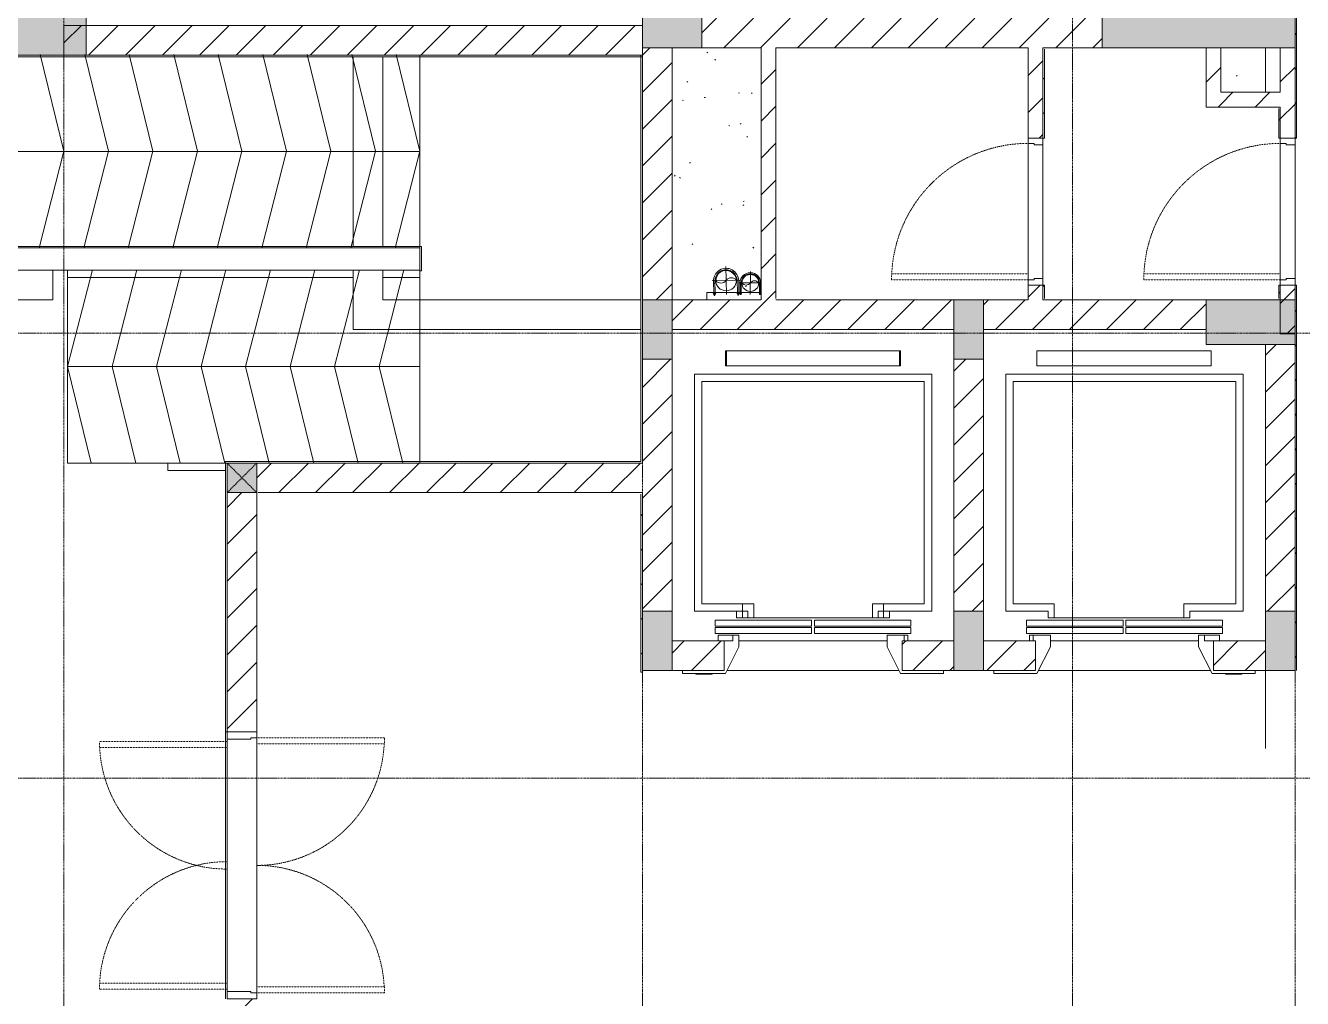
# Model space of a CAD drawing. Header units: millimetres. Extents: x 5359 to 218750, y -16347 to 109893.
# Drawn here: x 107894 to 116502, y 46951 to 53512 of the extents above; entities that cross this region are included whole.
import ezdxf

# ---------------------------------------------------------------- set-up
doc = ezdxf.new("R2010")
doc.units = ezdxf.units.MM
for name, pattern in [('Dash', [6, 3, -3]), ('Grid Line', [22.225, 12.7, -3.175, 3.175, -3.175]), ('IMPORT-CENTER _3_', [10.16, 6.35, -1.27, 1.27, -1.27]), ('IMPORT-Overhead', [3.96875, 2.38125, -1.5875]), ('NET VAN', [1.06, 0.53, -0.53])]:
    doc.linetypes.add(name, pattern=pattern)
for name, color, linetype, lineweight in [('0-1', 7, 'Continuous', 5), ('A-AREA-1', 41, 'IMPORT-Overhead', 9), ('A-CLNG-PATT', 13, 'Continuous', 9), ('A-DETL-GENF-2', 9, 'NET VAN', 9), ('A-DETL-THIN', 151, 'Continuous', 9), ('A-DOOR', 31, 'Continuous', 9), ('A-DOOR-FRAM', 31, 'Continuous', 9), ('A-FLOR', 192, 'Continuous', 9), ('A-FLOR-1', 9, 'Continuous', 9), ('A-FLOR-HRAL', 11, 'Continuous', 9), ('A-WALL', 113, 'Continuous', 9), ('A-WALL-3', 113, 'Continuous', 18), ('A-WALL-PATT-3', 111, 'Continuous', 9), ('G-IMPT', 8, 'Continuous', 9), ('G-IMPT-1', 8, 'IMPORT-CENTER _3_', 9), ('I-WALL-3', 2, 'Continuous', 18), ('M-EQPM', 50, 'Continuous', 9), ('S-COLS', 52, 'Continuous', 9), ('S-COLS-1', 253, 'Continuous', 5), ('S-COLS-2', 53, 'Continuous', 18), ('S-COLS-4', 52, 'Continuous', 18), ('S-COLS-5', 52, 'Dash', 9), ('S-COLS-HDLN', 52, 'Dash', 9), ('S-GRID-1', 1, 'Grid Line', 9)]:
    doc.layers.add(name, color=color, linetype=linetype, lineweight=lineweight)
pattern_1 = [(45, (0, 0), (-124.4508, 124.4508), [])]
pattern_2 = [(45, (0, 0), (-116.67262, 116.67262), [])]

# ---------------------------------------------------------------- blocks, each defined once
blk = doc.blocks.new('NCV_TKTC_KET CAU_rvt-1-TKCS_MB ĐỊNH VỊ CỔNG-HÀNG RÀO')
at = {"layer": 'S-COLS-1'}
for points in [[(108302.6, 53311.9), (108302.6, 53761.9), (107452.6, 53761.9), (107452.6, 53311.9)], [(115508.2, 53361.9), (116452.6, 53361.9), (116452.6, 53711.9), (115152.6, 53711.9), (115152.6, 53361.9)], [(112452.6, 53361.9), (112452.6, 53561.9), (112052.6, 53561.9), (112052.6, 53361.9)], [(112052.6, 51261.9), (112252.6, 51261.9), (112252.6, 51661.9), (112052.6, 51661.9)], [(114352.6, 51261.9), (114352.6, 51661.9), (114152.6, 51661.9), (114152.6, 51261.9), (114297.8, 51261.9)], [(116452.6, 51361.9), (116452.6, 51661.9), (115852.6, 51661.9), (115852.6, 51361.9)], [(112052.6, 49161.9), (112252.6, 49161.9), (112252.6, 49561.9), (112052.6, 49561.9)], [(114352.6, 49161.9), (114352.6, 49561.9), (114152.6, 49561.9), (114152.6, 49161.9), (114297.8, 49161.9)], [(116452.6, 49161.9), (116452.6, 49561.9), (116252.6, 49561.9), (116252.6, 49161.9)]]:
    blk.add_hatch(color=256, dxfattribs=at).paths.add_polyline_path(points)
at = {"layer": 'A-FLOR-1'}
blk.add_line((115952.6, 53061.9), (115952.6, 53361.9), dxfattribs=at)
at = {"layer": 'S-COLS-2'}
for p, q in [((108302.6, 53311.9), (108302.6, 53761.9)), ((115152.6, 53711.9), (115152.6, 53361.9)), ((116452.6, 53361.9), (116452.6, 53711.9)), ((112052.6, 53561.9), (112052.6, 53361.9)), ((112452.6, 53361.9), (112452.6, 53561.9)), ((107452.6, 53311.9), (108302.6, 53311.9)), ((112052.6, 53361.9), (112452.6, 53361.9)), ((115152.6, 53361.9), (116452.6, 53361.9)), ((112252.6, 51661.9), (112052.6, 51661.9)), ((112052.6, 51661.9), (112052.6, 51261.9)), ((112252.6, 51261.9), (112252.6, 51661.9)), ((114352.6, 51661.9), (114152.6, 51661.9)), ((114152.6, 51661.9), (114152.6, 51261.9)), ((114352.6, 51261.9), (114352.6, 51661.9)), ((115852.6, 51661.9), (115852.6, 51361.9)), ((116452.6, 51661.9), (115852.6, 51661.9)), ((116452.6, 51361.9), (116452.6, 51661.9)), ((115852.6, 51361.9), (116452.6, 51361.9)), ((112052.6, 51261.9), (112252.6, 51261.9)), ((114152.6, 51261.9), (114352.6, 51261.9)), ((112252.6, 49561.9), (112052.6, 49561.9)), ((112052.6, 49561.9), (112052.6, 49161.9)), ((112252.6, 49161.9), (112252.6, 49561.9)), ((114352.6, 49561.9), (114152.6, 49561.9)), ((114152.6, 49561.9), (114152.6, 49161.9)), ((114352.6, 49161.9), (114352.6, 49561.9)), ((116452.6, 49561.9), (116252.6, 49561.9)), ((116252.6, 49561.9), (116252.6, 49161.9)), ((116452.6, 49161.9), (116452.6, 49561.9)), ((112052.6, 49161.9), (112252.6, 49161.9)), ((114152.6, 49161.9), (114352.6, 49161.9)), ((116252.6, 49161.9), (116452.6, 49161.9))]:
    blk.add_line(p, q, dxfattribs=at)
blk = doc.blocks.new('FD_02 - FD_03 - FD_03-KY THUAT-900x2200mm-801877-TKCS_MB ĐỊNH VỊ CỔNG-HÀNG RÀO')
at = {"layer": 'A-DETL-GENF-2'}
for p, q in [((460, -50), (420, -50)), ((420, -50), (420, -970)), ((460, -970), (460, -50)), ((420, -970), (460, -970))]:
    blk.add_line(p, q, dxfattribs=at)
blk.add_arc((460, -50), 920, 180, 267.50809, dxfattribs=at)
at = {"layer": 'A-DOOR-FRAM'}
for p, q in [((-495, 50), (-450, 50)), ((-495, -50), (-495, 50)), ((-450, 50), (-450, -10)), ((450, 50), (495, 50)), ((450, -10), (450, 50)), ((495, 50), (495, -50)), ((-460, -50), (-495, -50)), ((-450, -10), (-460, -10)), ((-460, -10), (-460, -50)), ((460, -10), (450, -10)), ((460, -50), (460, -10)), ((495, -50), (460, -50))]:
    blk.add_line(p, q, dxfattribs=at)
blk = doc.blocks.new('Thang may HIEN - Dài x Rộng - 2000x2000-2402764-TKCS_MB ĐỊNH VỊ CỔNG-HÀNG RÀO')
at = {"layer": 'A-DOOR'}
for p, q in [((-440, -255), (-440, -300)), ((-400, -255), (-440, -255)), ((475, -255), (-400, -255)), ((-400, -350), (-400, -255)), ((475, -255), (515, -255)), ((475, -350), (475, -255)), ((515, -255), (515, -300)), ((-440, -300), (-800, -300)), ((-800, -300), (-800, -1900)), ((800, -300), (515, -300)), ((800, -1900), (800, -300)), ((-400, -350), (-750, -350)), ((-750, -350), (-750, -1850)), ((750, -350), (475, -350)), ((750, -1850), (750, -350)), ((-750, -1850), (750, -1850)), ((-800, -1900), (800, -1900)), ((590.8, -1955.4), (-584.2, -1955.4)), ((-584.2, -1955.4), (-584.2, -2055.4)), ((590.8, -2055.4), (590.8, -1955.4)), ((-584.2, -2055.4), (590.8, -2055.4))]:
    blk.add_line(p, q, dxfattribs=at)
blk = doc.blocks.new('FD_07 - DIG_01-1800x2200-CỬA ĐI 2 CÁNH 2-2150809-TKCS_MB ĐỊNH VỊ CỔNG-HÀNG RÀO')
at = {"layer": 'A-DETL-GENF-2'}
for p, q in [((-835, 960), (-835, 100)), ((-795, 960), (-835, 960)), ((-795, 100), (-795, 960)), ((795, 100), (795, 960)), ((795, 960), (835, 960)), ((835, 960), (835, 100)), ((-835, 100), (-795, 100)), ((835, 100), (795, 100)), ((-860, -960), (-860, -100)), ((-860, -100), (-820, -100)), ((-820, -100), (-820, -960)), ((860, -100), (820, -100)), ((820, -100), (820, -960)), ((860, -960), (860, -100)), ((-820, -960), (-860, -960)), ((820, -960), (860, -960))]:
    blk.add_line(p, q, dxfattribs=at)
for centre, start, end in [((-835, 100), 0, 87.33412), ((835, 100), 92.66588, 180), ((-860, -100), 272.66588, 360), ((860, -100), 180, 267.33412)]:
    blk.add_arc(centre, 860, start, end, dxfattribs=at)
at = {"layer": 'A-DOOR'}
for p, q in [((850, 100), (-850, 100)), ((-860, -100), (860, -100))]:
    blk.add_line(p, q, dxfattribs=at)
at = {"layer": 'A-DOOR-FRAM'}
for p, q in [((-900, 100), (-850, 100)), ((-900, -100), (-900, 100)), ((-850, 100), (-850, -60)), ((850, 100), (900, 100)), ((850, -60), (850, 100)), ((900, 100), (900, -100)), ((-850, -60), (-860, -60)), ((-860, -60), (-860, -100)), ((860, -60), (850, -60)), ((860, -100), (860, -60)), ((-860, -100), (-900, -100)), ((900, -100), (860, -100))]:
    blk.add_line(p, q, dxfattribs=at)
blk = doc.blocks.new('Railing - Railing-1839545-TKCS_MB ĐỊNH VỊ CỔNG-HÀNG RÀO')
at = {"layer": 'A-FLOR-HRAL'}
for p, q in [((108852.6, 50511.9), (108852.6, 50561.9)), ((109242.6, 50561.9), (108852.6, 50561.9)), ((108852.6, 50511.9), (109242.6, 50511.9))]:
    blk.add_line(p, q, dxfattribs=at)
blk = doc.blocks.new('TKTC_XREF_251221_MB TANG 1 - TKTC_XREF_260130_MB TANG 1_dwg_$cc-V220-TKCS_MB ĐỊNH VỊ CỔNG-HÀNG RÀO')
at = {"layer": 'G-IMPT'}
blk.add_circle((0, 0), 0.5, dxfattribs=at)
for centre, radius, start, end in [((0, 0), 0.5, 90, 270), ((0.188, 0.25), 0.313, 126.8699, 233.1301), ((-0.188, -0.25), 0.313, 306.8699, 53.1301)]:
    blk.add_arc(centre, radius, start, end, dxfattribs=at)
at = {"layer": 'G-IMPT-1'}
for p, q in [((-0.673, 0), (0.673, 0)), ((0, -0.673), (0, 0.638))]:
    blk.add_line(p, q, dxfattribs=at)
blk = doc.blocks.new('TKTC_XREF_251221_MB TANG 1 - TKTC_XREF_260130_MB TANG 1_dwg_CUM U_DN100-V221-TKCS_MB ĐỊNH VỊ CỔNG-HÀNG RÀO')
at = {"layer": 'G-IMPT'}
blk.add_hatch(color=256, dxfattribs=at).paths.add_polyline_path([(0, 61), (15.8, 58.9), (30.5, 52.8), (43.1, 43.1), (52.8, 30.5), (58.9, 15.8), (61, 0), (58.9, -15.8), (52.8, -30.5), (43.1, -43.1), (30.5, -52.8), (15.8, -58.9), (0, -61), (0, -57), (14.8, -55.1), (28.5, -49.4), (40.3, -40.3), (49.4, -28.5), (55.1, -14.8), (57, 0), (55.1, 14.8), (49.4, 28.5), (40.3, 40.3), (28.5, 49.4), (14.8, 55.1), (0, 57)])
for p, q in [((-79.1, 66.6), (-79.1, 63.4)), ((-76.6, 66.6), (-76.6, 63.4)), ((-74.6, 66.6), (-74.6, 63.4)), ((-72.7, 69.3), (-72.7, 60.7)), ((-66.9, 67.9), (-71.7, 67.9)), ((-66.9, 62.1), (-71.7, 62.1)), ((-66.9, 70.8), (-66.9, 72.7)), ((-65, 69), (0, 69)), ((-79.1, -63.4), (-79.1, -66.6)), ((-76.6, -63.4), (-76.6, -66.6)), ((-74.6, -63.4), (-74.6, -66.6)), ((-72.7, -60.7), (-72.7, -69.3)), ((-66.9, -62.1), (-71.7, -62.1)), ((-66.9, -67.9), (-71.7, -67.9)), ((-65, -69), (0, -69))]:
    blk.add_line(p, q, dxfattribs=at)
at = {"layer": 'G-IMPT', "flags": 128}
for points in [[(-72.7, 67.6), (-78.1, 67.6), (-78.1, 62.4), (-72.7, 62.4)], [(-71.7, 59.2), (-66.9, 59.2), (-66.9, 70.8), (-71.7, 70.8)], [(-65, 72.7), (-65, 57.3), (-66.9, 57.3), (-66.9, 59.2)], [(-65, 61), (0, 61), (0, 57)], [(-72.7, -62.4), (-78.1, -62.4), (-78.1, -67.6), (-72.7, -67.6)], [(-71.7, -70.8), (-66.9, -70.8), (-66.9, -59.2), (-71.7, -59.2)], [(-66.9, -59.2), (-66.9, -57.3), (-65, -57.3), (-65, -72.7), (-66.9, -72.7), (-66.9, -70.8)], [(-65, -61), (0, -61), (0, -57)]]:
    blk.add_lwpolyline(points, dxfattribs=at)
at = {"layer": 'G-IMPT'}
for centre, radius, start, end in [((-78.1, 66.6), 0.96, 90, 180), ((-78.1, 63.4), 0.96, 180, 270), ((-71.1, 69.3), 1.56, 112.61986, 247.38014), ((-67.9, 65), 4.8, 143.1301, 216.8699), ((-71.1, 60.7), 1.56, 112.61986, 247.38014), ((0, 0), 69, 270, 90), ((0, 0), 61, 270, 90), ((0, 0), 57, 270, 90), ((-78.1, -63.4), 0.96, 90, 180), ((-78.1, -66.6), 0.96, 180, 270), ((-71.1, -60.7), 1.56, 112.61986, 247.38014), ((-67.9, -65), 4.8, 143.1301, 216.8699), ((-71.1, -69.3), 1.56, 112.61986, 247.38014)]:
    blk.add_arc(centre, radius, start, end, dxfattribs=at)
blk = doc.blocks.new('TKTC_XREF_251221_MB TANG 1 - TKTC_XREF_260130_MB TANG 1_dwg_CUM U_DN100-4202115-TKCS_MB ĐỊNH VỊ CỔNG-HÀNG RÀO')
at = {"layer": 'G-IMPT'}
blk.add_hatch(color=256, dxfattribs=at).paths.add_polyline_path([(0, -61), (0, -57), (14.8, -55.1), (28.5, -49.4), (40.3, -40.3), (49.4, -28.5), (55.1, -14.8), (57, 0), (55.1, 14.8), (49.4, 28.5), (40.3, 40.3), (28.5, 49.4), (14.8, 55.1), (0, 57), (0, 61), (15.8, 58.9), (37.7, 47.3), (43.1, 43.1), (52.8, 30.5), (58.9, 15.8), (61, 0), (58.9, -15.8), (52.8, -30.5), (43.1, -43.1), (30.5, -52.8), (15.8, -58.9)])
for p, q in [((-79.1, 66.6), (-79.1, 63.4)), ((-76.6, 66.6), (-76.6, 63.4)), ((-74.6, 66.6), (-74.6, 63.4)), ((-72.7, 69.3), (-72.7, 60.7)), ((-66.9, 67.9), (-71.7, 67.9)), ((-66.9, 62.1), (-71.7, 62.1)), ((-65, 69), (0, 69)), ((-79.1, -63.4), (-79.1, -66.6)), ((-76.6, -63.4), (-76.6, -66.6)), ((-74.6, -63.4), (-74.6, -66.6)), ((-72.7, -60.7), (-72.7, -69.3)), ((-66.9, -62.1), (-71.7, -62.1)), ((-66.9, -67.9), (-71.7, -67.9)), ((-65, -69), (0, -69))]:
    blk.add_line(p, q, dxfattribs=at)
at = {"layer": 'G-IMPT', "flags": 128}
for points in [[(-71.7, 59.2), (-66.9, 59.2), (-66.9, 70.8), (-71.7, 70.8)], [(-66.9, 70.8), (-66.9, 72.7), (-65, 72.7), (-65, 57.3), (-66.9, 57.3), (-66.9, 59.2)], [(-72.7, 67.6), (-78.1, 67.6), (-78.1, 62.4), (-72.7, 62.4)], [(-65, 61), (0, 61), (0, 57)], [(-72.7, -62.4), (-78.1, -62.4), (-78.1, -67.6), (-72.7, -67.6)], [(-71.7, -70.8), (-66.9, -70.8), (-66.9, -59.2), (-71.7, -59.2)], [(-66.9, -59.2), (-66.9, -57.3), (-65, -57.3), (-65, -72.7), (-66.9, -72.7), (-66.9, -70.8)], [(-65, -61), (0, -61), (0, -57)]]:
    blk.add_lwpolyline(points, dxfattribs=at)
at = {"layer": 'G-IMPT'}
for centre, radius, start, end in [((-71.1, 69.3), 1.56, 112.61986, 247.38014), ((-78.1, 66.6), 0.96, 90, 180), ((-78.1, 63.4), 0.96, 180, 270), ((-67.9, 65), 4.8, 143.1301, 216.8699), ((-71.1, 60.7), 1.56, 112.61986, 247.38014), ((0, 0), 69, 270, 90), ((0, 0), 61, 270, 90), ((0, 0), 57, 270, 90), ((-78.1, -63.4), 0.96, 90, 180), ((-78.1, -66.6), 0.96, 180, 270), ((-71.1, -60.7), 1.56, 112.61986, 247.38014), ((-67.9, -65), 4.8, 143.1301, 216.8699), ((-71.1, -69.3), 1.56, 112.61986, 247.38014)]:
    blk.add_arc(centre, radius, start, end, dxfattribs=at)
blk = doc.blocks.new('TKTC_XREF_251221_MB TANG 1 - TKTC_XREF_260130_MB TANG 1_dwg_$cc-4202118-TKCS_MB ĐỊNH VỊ CỔNG-HÀNG RÀO')
at = {"layer": 'G-IMPT'}
blk.add_circle((0, 0), 0.5, dxfattribs=at)
for centre, radius, start, end in [((0, 0), 0.5, 90, 270), ((0.188, 0.25), 0.313, 126.8699, 233.1301), ((-0.188, -0.25), 0.313, 306.8699, 53.1301)]:
    blk.add_arc(centre, radius, start, end, dxfattribs=at)
at = {"layer": 'G-IMPT-1'}
for p, q in [((0, -0.673), (0, 0.673)), ((-0.673, 0), (0.673, 0))]:
    blk.add_line(p, q, dxfattribs=at)
blk = doc.blocks.new('TKTC_XREF_251221_MB TANG 1 - TKTC_XREF_260130_MB TANG 1_dwg-4202109-TKCS_MB ĐỊNH VỊ CỔNG-HÀNG RÀO')
at = {"layer": 'G-IMPT'}
for p, q in [((-91099.1, -348034.7), (-91099.1, -348044.7)), ((-90299, -349634.7), (-90664.7, -349634.7)), ((-90664.7, -349635), (-90664.7, -349684.7)), ((-93899, -352648), (-93899, -354348))]:
    blk.add_line(p, q, dxfattribs=at)
at = {"layer": 'G-IMPT', "flags": 128}
blk.add_lwpolyline([(-90299, -349634.7), (-90664.7, -349634.7), (-90664.7, -349684.7)], dxfattribs=at)
for name, p, xscale, yscale, zscale, rotation in [('TKTC_XREF_251221_MB TANG 1 - TKTC_XREF_260130_MB TANG 1_dwg_$cc-4202118-TKCS_MB ĐỊNH VỊ CỔNG-HÀNG RÀO', (-90535.1, -349553.4), 140.0000000000797, 140.0000000000797, 140.0000000000797, 271.0087957877644), ('TKTC_XREF_251221_MB TANG 1 - TKTC_XREF_260130_MB TANG 1_dwg_$cc-V220-TKCS_MB ĐỊNH VỊ CỔNG-HÀNG RÀO', (-90371.7, -349570.6), 114.0000000000649, 114.0000000000649, 114.0000000000649, 269.9277821117898)]:
    blk.add_blockref(name, p, dxfattribs=dict(xscale=xscale, yscale=yscale, zscale=zscale, rotation=rotation))
at = {"extrusion": (0, 0, -1), "xscale": 1.228070175438593, "yscale": 1.228070175438593, "zscale": -1.228070175438593, "rotation": 88.99120421064113}
blk.add_blockref('TKTC_XREF_251221_MB TANG 1 - TKTC_XREF_260130_MB TANG 1_dwg_CUM U_DN100-4202115-TKCS_MB ĐỊNH VỊ CỔNG-HÀNG RÀO', (90535, -349556.3), dxfattribs=at)
at = {"extrusion": (0, 0, -1), "zscale": -1, "rotation": 90.072217886616}
blk.add_blockref('TKTC_XREF_251221_MB TANG 1 - TKTC_XREF_260130_MB TANG 1_dwg_CUM U_DN100-V221-TKCS_MB ĐỊNH VỊ CỔNG-HÀNG RÀO', (90371.6, -349569.7), dxfattribs=at)
blk = doc.blocks.new('TKTC_XREF_251221_MB TANG 1 - TKTC_XREF_251221_MB TANG 1-2038492-TKCS_MB ĐỊNH VỊ CỔNG-HÀNG RÀO')
blk.add_blockref('TKTC_XREF_251221_MB TANG 1 - TKTC_XREF_260130_MB TANG 1_dwg-4202109-TKCS_MB ĐỊNH VỊ CỔNG-HÀNG RÀO', (169499.1, 384109.7))
blk = doc.blocks.new('Thang may HIEN - Dài x Rộng - 2000x2000-V312-TKCS_MB ĐỊNH VỊ CỔNG-HÀNG RÀO')
at = {"layer": 'A-DOOR'}
for p, q in [((-590, 120), (-880, 120)), ((-880, 120), (-880, 100)), ((-880, 100), (-600, 100)), ((-680, 124), (-790, 124)), ((-790, 124), (-790, 120)), ((-680, 120), (-680, 124)), ((-600, 100), (-600, -100)), ((-500, -60), (-590, 120)), ((590, 120), (500, -60)), ((880, 120), (590, 120)), ((600, -100), (600, 100)), ((600, 100), (880, 100)), ((880, 100), (880, 120)), ((-500, -140), (-500, -60)), ((500, -60), (500, -140)), ((-660, -190.4), (-660, -150.4)), ((-660, -150.4), (-10, -150.4)), ((-10, -150.4), (-660, -150.4)), ((-660, -150.4), (-660, -190.4)), ((-600, -100), (-640, -100)), ((-640, -100), (-640, -140)), ((-640, -140), (-540, -140)), ((-600, -100), (-540, -100)), ((-540, -100), (-540, -140)), ((-540, -140), (-500, -140)), ((-10, -150.4), (-10, -190.4)), ((-10, -190.4), (-10, -150.4)), ((660, -150.4), (10, -150.4)), ((10, -150.4), (10, -190.4)), ((10, -150.4), (10, -190.4)), ((660, -150.4), (10, -150.4)), ((500, -140), (615, -140)), ((615, -100), (600, -100)), ((615, -140), (615, -100)), ((640, -100), (615, -100)), ((615, -140), (640, -140)), ((640, -140), (640, -100)), ((660, -190.4), (660, -150.4)), ((660, -190.4), (660, -150.4)), ((-10, -190.4), (-660, -190.4)), ((-660, -190.4), (-10, -190.4)), ((-10, -200.4), (-660, -200.4)), ((-660, -200.4), (-660, -240.4)), ((-10, -200.4), (-660, -200.4)), ((-660, -200.4), (-660, -240.4)), ((-660, -240.4), (-10, -240.4)), ((-660, -240.4), (-10, -240.4)), ((-440, -255), (-440, -300)), ((-400, -255), (-440, -255)), ((475, -255), (-400, -255)), ((-400, -350), (-400, -255)), ((-10, -240.4), (-10, -200.4)), ((-10, -240.4), (-10, -200.4)), ((10, -190.4), (660, -190.4)), ((10, -190.4), (660, -190.4)), ((10, -200.4), (10, -240.4)), ((660, -200.4), (10, -200.4)), ((10, -200.4), (10, -240.4)), ((660, -200.4), (10, -200.4)), ((10, -240.4), (660, -240.4)), ((10, -240.4), (660, -240.4)), ((475, -255), (515, -255)), ((475, -350), (475, -255)), ((515, -255), (515, -300)), ((660, -240.4), (660, -200.4)), ((660, -240.4), (660, -200.4)), ((-440, -300), (-800, -300)), ((-800, -300), (-800, -1900)), ((800, -300), (515, -300)), ((800, -1900), (800, -300)), ((-400, -350), (-750, -350)), ((-750, -350), (-750, -1850)), ((750, -350), (475, -350)), ((750, -1850), (750, -350)), ((-750, -1850), (750, -1850)), ((-800, -1900), (800, -1900)), ((590.8, -1955.4), (-584.2, -1955.4)), ((-584.2, -1955.4), (-584.2, -2055.4)), ((590.8, -2055.4), (590.8, -1955.4)), ((-584.2, -2055.4), (590.8, -2055.4))]:
    blk.add_line(p, q, dxfattribs=at)
blk = doc.blocks.new('Thang may HIEN - Dài x Rộng - 2000x2000-2402870-TKCS_MB ĐỊNH VỊ CỔNG-HÀNG RÀO')
at = {"layer": 'A-DOOR'}
for p, q in [((-584.2, 1955.4), (-584.2, 2055.4)), ((-584.2, 2055.4), (590.8, 2055.4)), ((590.8, 2055.4), (590.8, 1955.4)), ((-800, 300), (-800, 1900)), ((-800, 1900), (800, 1900)), ((590.8, 1955.4), (-584.2, 1955.4)), ((800, 1900), (800, 300)), ((-750, 350), (-750, 1850)), ((-750, 1850), (750, 1850)), ((750, 1850), (750, 350)), ((-400, 350), (-750, 350)), ((-400, 350), (-400, 255)), ((475, 350), (475, 255)), ((750, 350), (475, 350)), ((-440, 300), (-800, 300)), ((-440, 255), (-440, 300)), ((515, 255), (515, 300)), ((800, 300), (515, 300)), ((-660, 200.4), (-660, 240.4)), ((-660, 240.4), (-10, 240.4)), ((-660, 240.4), (-10, 240.4)), ((-660, 200.4), (-660, 240.4)), ((-10, 200.4), (-660, 200.4)), ((-10, 200.4), (-660, 200.4)), ((-10, 190.4), (-660, 190.4)), ((-660, 190.4), (-660, 150.4)), ((-660, 190.4), (-10, 190.4)), ((-660, 150.4), (-660, 190.4)), ((-400, 255), (-440, 255)), ((475, 255), (-400, 255)), ((-10, 240.4), (-10, 200.4)), ((-10, 240.4), (-10, 200.4)), ((-10, 150.4), (-10, 190.4)), ((-10, 190.4), (-10, 150.4)), ((10, 200.4), (10, 240.4)), ((10, 240.4), (660, 240.4)), ((10, 240.4), (660, 240.4)), ((10, 200.4), (10, 240.4)), ((660, 200.4), (10, 200.4)), ((660, 200.4), (10, 200.4)), ((10, 150.4), (10, 190.4)), ((10, 190.4), (660, 190.4)), ((10, 190.4), (660, 190.4)), ((10, 150.4), (10, 190.4)), ((475, 255), (515, 255)), ((660, 240.4), (660, 200.4)), ((660, 240.4), (660, 200.4)), ((660, 190.4), (660, 150.4)), ((660, 190.4), (660, 150.4)), ((-660, 150.4), (-10, 150.4)), ((-10, 150.4), (-660, 150.4)), ((-640, 140), (-540, 140)), ((-640, 100), (-640, 140)), ((-600, 100), (-640, 100)), ((-600, 100), (-540, 100)), ((-600, -100), (-600, 100)), ((-540, 140), (-500, 140)), ((-540, 100), (-540, 140)), ((-500, 140), (-500, 60)), ((660, 150.4), (10, 150.4)), ((660, 150.4), (10, 150.4)), ((500, 140), (615, 140)), ((500, 60), (500, 140)), ((600, 100), (600, -100)), ((615, 100), (600, 100)), ((615, 140), (615, 100)), ((615, 140), (640, 140)), ((640, 100), (615, 100)), ((640, 140), (640, 100)), ((-500, 60), (-590, -120)), ((590, -120), (500, 60)), ((-880, -120), (-880, -100)), ((-880, -100), (-600, -100)), ((-590, -120), (-880, -120)), ((-790, -124), (-790, -120)), ((-680, -124), (-790, -124)), ((-680, -120), (-680, -124)), ((880, -120), (590, -120)), ((600, -100), (880, -100)), ((880, -100), (880, -120))]:
    blk.add_line(p, q, dxfattribs=at)
blk = doc.blocks.new('G1_SOF - BO TRU - 200x200-3050151-TKCS_MB ĐỊNH VỊ CỔNG-HÀNG RÀO')
at = {"layer": 'S-COLS-HDLN'}
for p, q in [((-100, 100), (100, -100)), ((100, 100), (-100, -100))]:
    blk.add_line(p, q, dxfattribs=at)

msp = doc.modelspace()

# ---------------------------------------------------------------- hatches: boundary and pattern name
at = {"layer": 'A-CLNG-PATT'}
h = msp.add_hatch(dxfattribs=at)
h.set_pattern_fill('FP_7', color=256, style=0, pattern_type=2)
h.set_pattern_definition([(37.5, (0, 0), (-17.8824, 546.968), [7.376, -424.107, 7.376, -475.204, -461.289]), (37.5, (0, 0), (-17.8824, 546.968), [-914.063, 7.376, -453.913]), (7.5, (0, 0), (502.3874, 801.1234), [7.376, -225.398, 7.376, -381.526, -149.032]), (7.5, (0, 0), (502.3874, 801.1234), [-621.676, 7.376, -141.656]), (327.5, (-349.16, 0), (884.0133, 1.6066), [7.376, -134.559, 7.376, -503.591, -667.095]), (327.5, (-349.16, 0), (884.0133, 1.6066), [-652.902, 7.376, -659.719]), (317.5, (-349.16, 0), (853.3503, 249.1463), [7.376, -63.591, 7.376, -327.591, -383.225]), (317.5, (-349.16, 0), (853.3503, 249.1463), [-405.935, 7.376, -375.849])])
h.paths.add_polyline_path([(112252.6, 51661.9), (112852.6, 51661.9), (112852.6, 53361.9), (112252.6, 53361.9), (112252.6, 51704)])
h.paths.add_polyline_path([(110552.6, 51811.9), (110552.6, 51861.9), (110302.6, 51861.9), (110302.6, 51811.9), (110321.9, 51811.9)])
h.paths.add_polyline_path([(116005.3, 53061.9), (116252.6, 53062.4), (116252.6, 53361.9), (115952.6, 53361.9), (115952.6, 53061.9)])
h.paths.add_polyline_path([(112052.6, 53311.9), (112052.6, 53311.9), (112052.6, 53361.9)])
at = {"layer": 'A-WALL-PATT-3'}
h = msp.add_hatch(dxfattribs=at)
h.set_pattern_fill('FP_32', color=256, style=0, pattern_type=2)
h.set_pattern_definition(pattern_2)
h.paths.add_polyline_path([(116462.6, 49161.9), (116462.6, 51761.9), (116452.6, 51761.9), (116452.6, 49161.9)])
h.paths.add_polyline_path([(116452.6, 52751.9), (116462.6, 52751.9), (116462.6, 53861.9), (116452.6, 53861.9), (116452.6, 53361.9)])
h.paths.add_polyline_path([(116462.6, 54951.9), (116462.6, 62061.9), (116452.6, 62061.9), (116452.6, 54951.9)])
h.paths.add_polyline_path([(116462.6, 63151.9), (116462.6, 70111.9), (116452.6, 70111.9), (116452.6, 63151.9)])
h = msp.add_hatch(dxfattribs=at)
h.set_pattern_fill('FP_1', color=256, style=0, pattern_type=2)
h.set_pattern_definition(pattern_1)
h.paths.add_polyline_path([(115152.6, 53361.9), (115152.6, 53561.9), (112452.6, 53561.9), (112452.6, 53361.9), (114752.6, 53361.9)])
h = msp.add_hatch(dxfattribs=at)
h.set_pattern_fill('FP_1', color=256, style=0, pattern_type=2)
h.set_pattern_definition(pattern_1)
h.paths.add_polyline_path([(108152.6, 53311.9), (112052.6, 53311.9), (112052.6, 53511.9), (108152.6, 53511.9)])
h = msp.add_hatch(dxfattribs=at)
h.set_pattern_fill('FP_1', color=256, style=0, pattern_type=2)
h.set_pattern_definition(pattern_1)
h.paths.add_polyline_path([(112052.6, 51661.9), (112252.6, 51661.9), (112252.6, 53361.9), (112052.6, 53361.9), (112052.6, 51704)])
h = msp.add_hatch(dxfattribs=at)
h.set_pattern_fill('FP_1', color=256, style=0, pattern_type=2)
h.set_pattern_definition(pattern_1)
h.paths.add_polyline_path([(112852.6, 51661.9), (112952.6, 51661.9), (112952.6, 53361.9), (112852.6, 53361.9), (112852.6, 51704)])
h = msp.add_hatch(dxfattribs=at)
h.set_pattern_fill('FP_1', color=256, style=0, pattern_type=2)
h.set_pattern_definition(pattern_1)
h.paths.add_polyline_path([(114652.6, 51661.9), (114752.6, 51661.9), (114752.6, 51761.9), (114652.6, 51761.9)])
h.paths.add_polyline_path([(114752.6, 52751.9), (114752.6, 53361.9), (114652.6, 53361.9), (114652.6, 52751.9), (114692.6, 52751.9)])
h = msp.add_hatch(dxfattribs=at)
h.set_pattern_fill('FP_32', color=256, style=0, pattern_type=2)
h.set_pattern_definition(pattern_2)
h.paths.add_polyline_path([(114762.6, 51671.9), (114762.6, 51761.9), (114752.6, 51761.9), (114752.6, 51671.9)])
h.paths.add_polyline_path([(114762.6, 52751.9), (114762.6, 53352.3), (114752.6, 53352.3), (114752.6, 52751.9)])
h = msp.add_hatch(dxfattribs=at)
h.set_pattern_fill('FP_1', color=256, style=0, pattern_type=2)
h.set_pattern_definition(pattern_1)
h.paths.add_polyline_path([(115952.5, 52961.9), (115952.5, 53361.9), (115852.5, 53361.9), (115852.5, 52961.9)])
h = msp.add_hatch(dxfattribs=at)
h.set_pattern_fill('FP_1', color=256, style=0, pattern_type=2)
h.set_pattern_definition(pattern_1)
h.paths.add_polyline_path([(116352.6, 51433.7), (116452.6, 51433.7), (116452.6, 51761.9), (116352.6, 51761.9), (116352.6, 51661.9)])
h.paths.add_polyline_path([(116452.6, 52751.9), (116452.6, 53361.9), (116352.6, 53361.9), (116352.6, 52751.9), (116392.6, 52751.9)])
h = msp.add_hatch(dxfattribs=at)
h.set_pattern_fill('FP_1', color=256, style=0, pattern_type=2)
h.set_pattern_definition(pattern_1)
h.paths.add_polyline_path([(115952.5, 52961.9), (116352.6, 52961.9), (116352.6, 53061.9), (115952.5, 53061.9)])
h = msp.add_hatch(dxfattribs=at)
h.set_pattern_fill('FP_32', color=256, style=0, pattern_type=2)
h.set_pattern_definition(pattern_2)
h.paths.add_polyline_path([(116352.5, 51661.9), (116352.5, 51761.9), (116342.5, 51761.9), (116342.5, 51661.9)])
h.paths.add_polyline_path([(116342.5, 52751.9), (116352.5, 52751.9), (116352.5, 52951.9), (116342.5, 52951.9)])
h = msp.add_hatch(dxfattribs=at)
h.set_pattern_fill('FP_1', color=256, style=0, pattern_type=2)
h.set_pattern_definition(pattern_1)
h.paths.add_polyline_path([(113087.3, 51461.9), (114152.6, 51461.9), (114152.6, 51661.9), (112252.6, 51661.9), (112252.6, 51461.9)])
h = msp.add_hatch(dxfattribs=at)
h.set_pattern_fill('FP_1', color=256, style=0, pattern_type=2)
h.set_pattern_definition(pattern_1)
h.paths.add_polyline_path([(115508.2, 51461.9), (115852.6, 51461.9), (115852.6, 51661.9), (114352.6, 51661.9), (114352.6, 51461.9)])
h = msp.add_hatch(dxfattribs=at)
h.set_pattern_fill('FP_1', color=256, style=0, pattern_type=2)
h.set_pattern_definition(pattern_1)
h.paths.add_polyline_path([(116252.6, 49561.9), (116452.6, 49561.9), (116452.6, 51361.9), (116252.6, 51361.9), (116252.6, 50717.8)])
h = msp.add_hatch(dxfattribs=at)
h.set_pattern_fill('FP_1', color=256, style=0, pattern_type=2)
h.set_pattern_definition(pattern_1)
h.paths.add_polyline_path([(112252.6, 49561.9), (112252.6, 51261.9), (112052.6, 51261.9), (112052.6, 49561.9)])
h = msp.add_hatch(dxfattribs=at)
h.set_pattern_fill('FP_1', color=256, style=0, pattern_type=2)
h.set_pattern_definition(pattern_1)
h.paths.add_polyline_path([(114152.6, 49561.9), (114352.6, 49561.9), (114352.6, 51261.9), (114152.6, 51261.9), (114152.6, 50717.8)])
h = msp.add_hatch(dxfattribs=at)
h.set_pattern_fill('FP_1', color=256, style=0, pattern_type=2)
h.set_pattern_definition(pattern_1)
h.paths.add_polyline_path([(109452.6, 50361.9), (112052.6, 50361.9), (112052.6, 50561.9), (109452.6, 50561.9)])
h = msp.add_hatch(dxfattribs=at)
h.set_pattern_fill('FP_1', color=256, style=0, pattern_type=2)
h.set_pattern_definition(pattern_1)
h.paths.add_polyline_path([(109452.6, 46036.9), (109452.6, 46948.6), (109252.6, 46948.6), (109252.6, 46036.9)])
h.paths.add_polyline_path([(109412.6, 48748.6), (109452.6, 48748.6), (109452.6, 50361.9), (109252.6, 50361.9), (109252.6, 48748.6)])
h = msp.add_hatch(dxfattribs=at)
h.set_pattern_fill('FP_32', color=256, style=0, pattern_type=2)
h.set_pattern_definition(pattern_2)
h.paths.add_polyline_path([(112042.6, 49151.9), (112052.6, 49151.9), (112052.6, 50351.9), (112042.6, 50351.9), (112042.6, 49731.5)])
h = msp.add_hatch(dxfattribs=at)
h.set_pattern_fill('FP_1', color=256, style=0, pattern_type=2)
h.set_pattern_definition(pattern_1)
h.paths.add_polyline_path([(114082.6, 49161.9), (114152.6, 49161.9), (114152.6, 49361.9), (113802.6, 49361.9), (113802.6, 49161.9)])
h.paths.add_polyline_path([(112322.6, 49161.9), (112602.6, 49161.9), (112602.6, 49361.9), (112252.6, 49361.9), (112252.6, 49161.9)])
h = msp.add_hatch(dxfattribs=at)
h.set_pattern_fill('FP_1', color=256, style=0, pattern_type=2)
h.set_pattern_definition(pattern_1)
h.paths.add_polyline_path([(115902.6, 49161.9), (116252.6, 49161.9), (116252.6, 49361.9), (115902.6, 49361.9), (115902.6, 49321.9)])
h.paths.add_polyline_path([(114702.6, 49161.9), (114702.6, 49361.9), (114352.6, 49361.9), (114352.6, 49161.9), (114422.6, 49161.9)])
at = {"layer": 'S-COLS-1'}
msp.add_hatch(color=256, dxfattribs=at).paths.add_polyline_path([(109252.6, 50361.9), (109452.6, 50361.9), (109452.6, 50561.9), (109252.6, 50561.9)])

# ---------------------------------------------------------------- linework, layer by layer
at = {"layer": 'A-AREA-1'}
for p, q in [((103652.6, 51861.9), (108177.6, 51861.9)), ((108177.6, 50561.9), (108177.6, 51861.9)), ((116252.6, 49561.9), (116252.6, 50737.4)), ((108852.6, 50561.9), (108177.6, 50561.9)), ((116252.6, 48637.4), (116252.6, 49161.9))]:
    msp.add_line(p, q, dxfattribs=at)
at = {"layer": 'A-DETL-THIN'}
for p, q in [((110552.6, 53311.9), (101752.6, 53311.9)), ((101752.6, 53311.9), (110552.6, 53311.9)), ((108152.6, 52663.9), (107993.3, 53315.9)), ((108452.6, 52663.9), (108293.3, 53315.9)), ((108752.6, 52663.9), (108593.3, 53315.9)), ((109052.6, 52663.9), (108893.3, 53315.9)), ((109352.6, 52663.9), (109193.3, 53315.9)), ((109652.6, 52663.9), (109493.3, 53315.9)), ((109952.6, 52663.9), (109793.3, 53315.9)), ((110252.6, 52663.9), (110093.3, 53315.9)), ((110552.6, 52663.9), (110393.3, 53315.9)), ((110552.6, 52011.9), (110552.6, 53311.9)), ((110552.6, 53311.9), (110552.6, 52011.9)), ((110552.6, 52661.9), (101752.6, 52661.9)), ((108152.6, 52663.9), (107986, 52011.9)), ((108452.6, 52663.9), (108286, 52011.9)), ((108752.6, 52663.9), (108586, 52011.9)), ((109052.6, 52663.9), (108886, 52011.9)), ((109352.6, 52663.9), (109186, 52011.9)), ((109652.6, 52663.9), (109486, 52011.9)), ((109952.6, 52663.9), (109786, 52011.9)), ((110252.6, 52663.9), (110086, 52011.9)), ((110552.6, 52663.9), (110386, 52011.9)), ((101752.6, 52011.9), (110552.6, 52011.9)), ((110552.6, 52011.9), (101752.6, 52011.9)), ((108177.6, 51211.9), (108344.2, 51863.9)), ((108177.6, 50561.9), (108177.6, 51861.9)), ((108252.6, 51861.9), (110552.6, 51861.9)), ((108252.6, 51861.9), (109952.6, 51861.9)), ((108477.6, 51211.9), (108644.2, 51863.9)), ((108777.6, 51211.9), (108944.2, 51863.9)), ((109077.6, 51211.9), (109244.2, 51863.9)), ((109377.6, 51211.9), (109544.2, 51863.9)), ((109677.6, 51211.9), (109844.2, 51863.9)), ((109977.6, 51211.9), (110144.2, 51863.9)), ((110277.6, 51211.9), (110444.2, 51863.9)), ((110552.6, 51861.9), (110552.6, 50561.9)), ((108177.6, 51211.9), (110552.6, 51211.9)), ((108177.6, 51211.9), (108336.9, 50559.9)), ((108477.6, 51211.9), (108636.9, 50559.9)), ((108777.6, 51211.9), (108936.9, 50559.9)), ((109077.6, 51211.9), (109236.9, 50559.9)), ((109377.6, 51211.9), (109536.9, 50559.9)), ((109677.6, 51211.9), (109836.9, 50559.9)), ((109977.6, 51211.9), (110136.9, 50559.9)), ((110277.6, 51211.9), (110436.9, 50559.9)), ((110552.6, 50561.9), (108177.6, 50561.9)), ((110552.6, 50561.9), (108252.6, 50561.9))]:
    msp.add_line(p, q, dxfattribs=at)
at = {"layer": 'A-FLOR'}
for p, q in [((112852.6, 53362), (112852.6, 51661.9)), ((116252.6, 53361.9), (116252.6, 53061.9)), ((108177.6, 50561.9), (108177.6, 51861.9)), ((110552.6, 51811.9), (110552.6, 51856.9)), ((108177.6, 51811.9), (110102.6, 51811.9)), ((110302.6, 51811.9), (110552.6, 51811.9)), ((108852.6, 50561.9), (108177.6, 50561.9))]:
    msp.add_line(p, q, dxfattribs=at)
at = {"layer": 'A-WALL'}
for p, q in [((110102.6, 52021.9), (110102.6, 53301.9)), ((110302.6, 53301.9), (110302.6, 52021.6)), ((112952.6, 51671.9), (112952.6, 53352.3)), ((114652.6, 53352.3), (114652.6, 52751.9)), ((114752.6, 52751.9), (114752.6, 53352.3)), ((116452.6, 52751.9), (116452.6, 53361.9)), ((116352.5, 52751.9), (116352.5, 52951.9)), ((116352.6, 52951.9), (116352.6, 52751.9)), ((114652.6, 51796.9), (114652.6, 52716.9)), ((114752.6, 52706.9), (114752.6, 51806.9)), ((116352.6, 51796.9), (116352.6, 52716.9)), ((116452.6, 52706.9), (116452.6, 51806.9)), ((101742.6, 52021.9), (110562.6, 52021.9)), ((101752.6, 52011.9), (110552.6, 52011.9)), ((110552.6, 51856.9), (110552.6, 52011.9)), ((110562.6, 52021.9), (110562.6, 51856.9)), ((101752.6, 51861.9), (110552.6, 51861.9)), ((108077.6, 51661.9), (108077.6, 51861.9)), ((110102.6, 51861.9), (110102.6, 51461.9)), ((110302.6, 51861.9), (110302.6, 51661.9)), ((110552.6, 51856.9), (110562.6, 51856.9)), ((114652.6, 51761.9), (114652.6, 51661.9)), ((114752.6, 51671.9), (114752.6, 51761.9)), ((116352.5, 51661.9), (116352.5, 51761.9)), ((116352.6, 51761.9), (116352.6, 51661.9)), ((116452.6, 51433.7), (116452.6, 51761.9)), ((108077.6, 51661.9), (106252.5, 51661.9)), ((110302.6, 51661.9), (112042.6, 51661.9)), ((114152.6, 51661.9), (112952.6, 51661.9)), ((112042.6, 51461.9), (110102.6, 51461.9)), ((109452.6, 48748.6), (109452.6, 50561.9)), ((109252.6, 50361.9), (109252.6, 48748.6)), ((109452.6, 50361.9), (109252.6, 50361.9)), ((109462.6, 50361.9), (112052.6, 50361.9)), ((112052.6, 50351.9), (112052.6, 49561.9)), ((112702.6, 49361.9), (113702.6, 49361.9)), ((114802.6, 49361.9), (115802.6, 49361.9)), ((112252.6, 49161.9), (112322.6, 49161.9)), ((113782.6, 49161.9), (112622.6, 49161.9)), ((114082.6, 49161.9), (114152.6, 49161.9)), ((114352.6, 49161.9), (114422.6, 49161.9)), ((115882.6, 49161.9), (114722.6, 49161.9)), ((116182.6, 49161.9), (116252.6, 49161.9)), ((109242.6, 46948.6), (109242.6, 48748.6)), ((109452.6, 48708.6), (109452.6, 46988.6))]:
    msp.add_line(p, q, dxfattribs=at)
at = {"layer": 'A-WALL-3'}
for p, q in [((112452.6, 53561.9), (112452.6, 53361.9)), ((115152.6, 53361.9), (115152.6, 53561.9)), ((112052.6, 53511.9), (108152.6, 53511.9)), ((108152.6, 53511.9), (108152.6, 53311.9)), ((112052.6, 53311.9), (112052.6, 53511.9)), ((106242.5, 53301.9), (112042.6, 53301.9)), ((112042.6, 53311.9), (106252.5, 53311.9)), ((108152.6, 53311.9), (112052.6, 53311.9)), ((112042.6, 53301.9), (112042.6, 53311.9)), ((112052.6, 53301.9), (112042.6, 53301.9)), ((112042.6, 53301.9), (112042.6, 50571.9)), ((112252.6, 53361.9), (112052.6, 53361.9)), ((112052.6, 53361.9), (112052.6, 51661.9)), ((112052.6, 50561.9), (112052.6, 53301.9)), ((112252.6, 51461.9), (112252.6, 53361.9)), ((112452.6, 53361.9), (112852.6, 53361.9)), ((112852.6, 53361.9), (112852.6, 51661.9)), ((112952.6, 53361.9), (114652.6, 53361.9)), ((112952.6, 53352.3), (112952.6, 53361.9)), ((114652.6, 53361.9), (114652.6, 53352.3)), ((114752.6, 53361.9), (115152.6, 53361.9)), ((114752.6, 53352.3), (114752.6, 53361.9)), ((115852.5, 53361.9), (115852.5, 52961.9)), ((115952.5, 53361.9), (115852.5, 53361.9)), ((115952.5, 53061.9), (115952.5, 53361.9)), ((116352.6, 53361.9), (116352.6, 53061.9)), ((116452.6, 53361.9), (116352.6, 53361.9)), ((116352.6, 53061.9), (115952.5, 53061.9)), ((115852.5, 52961.9), (116352.6, 52961.9)), ((116352.6, 52961.9), (116352.6, 52951.9)), ((112852.6, 51661.9), (112052.6, 51661.9)), ((114152.6, 51461.9), (114152.6, 51661.9)), ((114652.6, 51661.9), (114352.6, 51661.9)), ((114352.6, 51661.9), (114352.6, 51461.9)), ((114752.6, 51661.9), (114752.6, 51671.9)), ((115852.6, 51661.9), (114752.6, 51661.9)), ((115852.6, 51461.9), (115852.6, 51661.9)), ((116352.6, 51661.9), (116352.6, 51433.7)), ((112252.6, 51461.9), (114152.6, 51461.9)), ((114352.6, 51461.9), (115852.6, 51461.9)), ((116352.6, 51433.7), (116452.6, 51433.7)), ((116252.6, 51361.9), (116252.6, 49561.9)), ((116452.6, 51361.9), (116252.6, 51361.9)), ((112252.6, 51261.9), (112052.6, 51261.9)), ((112252.6, 49561.9), (112252.6, 51261.9)), ((114152.6, 51261.9), (114152.6, 49561.9)), ((114352.6, 51261.9), (114152.6, 51261.9)), ((114352.6, 49561.9), (114352.6, 51261.9)), ((112042.6, 50571.9), (109242.6, 50571.9)), ((109242.6, 50571.9), (109242.6, 48748.6)), ((109252.6, 50561.9), (112052.6, 50561.9)), ((109252.6, 50361.9), (109252.6, 50561.9)), ((112052.6, 49561.9), (112252.6, 49561.9)), ((114152.6, 49561.9), (114352.6, 49561.9)), ((116252.6, 49561.9), (116452.6, 49561.9)), ((112562.6, 49361.9), (112252.6, 49361.9)), ((112252.6, 49361.9), (112252.6, 49161.9)), ((114152.6, 49361.9), (113842.6, 49361.9)), ((114152.6, 49161.9), (114152.6, 49361.9)), ((114662.6, 49361.9), (114352.6, 49361.9)), ((114352.6, 49361.9), (114352.6, 49161.9)), ((116252.6, 49361.9), (115942.6, 49361.9)), ((116252.6, 49161.9), (116252.6, 49361.9)), ((109242.6, 48748.6), (109252.6, 48748.6))]:
    msp.add_line(p, q, dxfattribs=at)
at = {"layer": 'I-WALL-3'}
for p, q in [((116462.6, 52751.9), (116462.6, 53861.9)), ((116452.6, 53711.9), (116452.6, 53361.9)), ((114762.6, 52751.9), (114762.6, 53352.3)), ((116342.5, 52951.9), (116342.5, 52751.9)), ((114752.6, 52751.9), (114762.6, 52751.9)), ((116342.5, 52751.9), (116352.5, 52751.9)), ((116452.6, 52751.9), (116462.6, 52751.9)), ((114762.6, 51761.9), (114752.6, 51761.9)), ((114762.6, 51671.9), (114762.6, 51761.9)), ((116342.5, 51761.9), (116342.5, 51671.9)), ((116352.5, 51761.9), (116342.5, 51761.9)), ((116462.6, 51761.9), (116452.6, 51761.9)), ((116462.6, 49161.9), (116462.6, 51761.9)), ((116342.5, 51661.9), (116352.5, 51661.9)), ((116452.6, 51433.7), (116452.6, 49161.9)), ((112042.6, 50351.9), (112042.6, 49151.9)), ((112052.6, 49161.9), (112052.6, 49561.9)), ((112042.6, 49151.9), (112052.6, 49151.9))]:
    msp.add_line(p, q, dxfattribs=at)
at = {"layer": 'S-COLS'}
for p, q in [((109452.6, 50361.9), (109452.6, 50561.9)), ((109252.6, 50361.9), (109452.6, 50361.9))]:
    msp.add_line(p, q, dxfattribs=at)
at = {"layer": 'S-COLS-4'}
for p, q in [((109452.6, 50561.9), (109252.6, 50561.9)), ((109252.6, 50561.9), (109252.6, 50361.9))]:
    msp.add_line(p, q, dxfattribs=at)
at = {"layer": 'S-GRID-1'}
for p, q in [((108152.6, 13102.5), (108152.6, 80482.7)), ((112052.6, 13102.5), (112052.6, 80482.7)), ((114952.6, 13102.5), (114952.6, 80482.7)), ((116452.6, 13102.5), (116452.6, 80482.7)), ((135474.6, 51436.9), (24837.1, 51436.9)), ((135474.6, 48436.9), (24837.1, 48436.9))]:
    msp.add_line(p, q, dxfattribs=at)

# ---------------------------------------------------------------- block references
at = {"layer": '0-1'}
msp.add_blockref('NCV_TKTC_KET CAU_rvt-1-TKCS_MB ĐỊNH VỊ CỔNG-HÀNG RÀO', (0, 0), dxfattribs=at)
at = {"layer": 'A-DOOR'}
for name, p, rotation in [('FD_02 - FD_03 - FD_03-KY THUAT-900x2200mm-801877-TKCS_MB ĐỊNH VỊ CỔNG-HÀNG RÀO', (114702.6, 52256.9), 270), ('FD_02 - FD_03 - FD_03-KY THUAT-900x2200mm-801877-TKCS_MB ĐỊNH VỊ CỔNG-HÀNG RÀO', (116402.6, 52256.9), 270), ('Thang may HIEN - Dài x Rộng - 2000x2000-2402764-TKCS_MB ĐỊNH VỊ CỔNG-HÀNG RÀO', (113202.6, 49261.9), 180), ('Thang may HIEN - Dài x Rộng - 2000x2000-V312-TKCS_MB ĐỊNH VỊ CỔNG-HÀNG RÀO', (115302.6, 49261.9), 180), ('FD_07 - DIG_01-1800x2200-CỬA ĐI 2 CÁNH 2-2150809-TKCS_MB ĐỊNH VỊ CỔNG-HÀNG RÀO', (109352.6, 47848.6), 90.00000000000007)]:
    msp.add_blockref(name, p, dxfattribs=dict(at, rotation=rotation))
msp.add_blockref('Thang may HIEN - Dài x Rộng - 2000x2000-2402870-TKCS_MB ĐỊNH VỊ CỔNG-HÀNG RÀO', (113202.6, 49261.9), dxfattribs=at)
at = {"layer": 'A-FLOR-HRAL'}
msp.add_blockref('Railing - Railing-1839545-TKCS_MB ĐỊNH VỊ CỔNG-HÀNG RÀO', (0, 0), dxfattribs=at)
at = {"layer": 'M-EQPM'}
msp.add_blockref('TKTC_XREF_251221_MB TANG 1 - TKTC_XREF_251221_MB TANG 1-2038492-TKCS_MB ĐỊNH VỊ CỔNG-HÀNG RÀO', (33652.6, 17236.9), dxfattribs=at)
at = {"layer": 'S-COLS-5'}
msp.add_blockref('G1_SOF - BO TRU - 200x200-3050151-TKCS_MB ĐỊNH VỊ CỔNG-HÀNG RÀO', (109352.6, 50461.9), dxfattribs=at)

doc.saveas('drawing.dxf')
